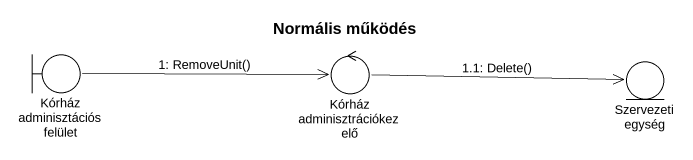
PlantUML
@startuml
title Normális működés
boundary "Kórház adminisztációs felület" as Kórház_adminisztációs
control "Kórház adminisztrációkezelő" as Kórház_adminisztrációkezelő
entity "Szervezeti egység" as Szervezeti_egység
Kórház_adminisztációs -right-> Kórház_adminisztrációkezelő : 1: RemoveUnit()
Kórház_adminisztrációkezelő -right-> Szervezeti_egység : 1.1: Delete()
@enduml
